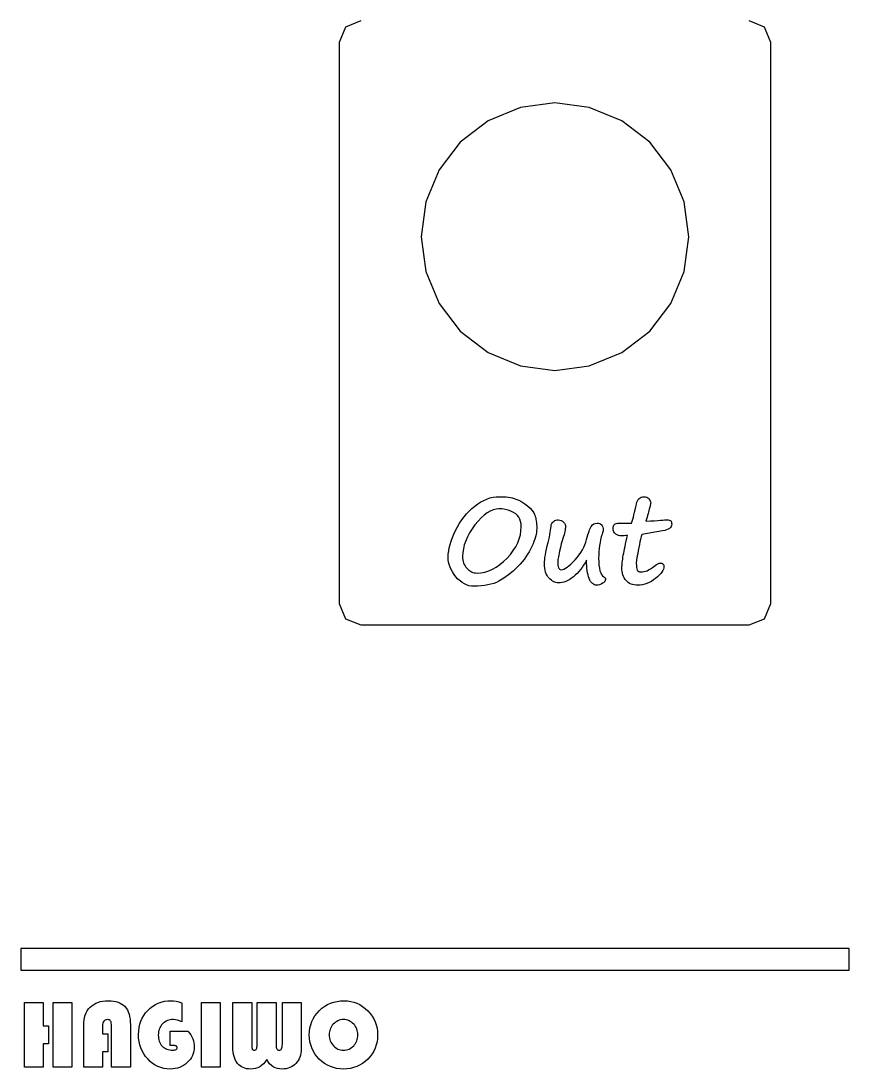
# Model space of a CAD drawing. Extents: x -1 to 128, y -71 to 138.
# Drawn here: x 107.26 to 127.73, y -71.32 to -45.41 of the extents above; entities that cross this region are included whole.
import ezdxf

# ---------------------------------------------------------------- set-up
doc = ezdxf.new("R2010")
doc.units = 0

msp = doc.modelspace()

# ---------------------------------------------------------------- linework, layer by layer
for p, q in [((115.279876, -45.569309), (115.123665, -45.946432)), ((115.657, -45.4131), (115.279876, -45.569309)), ((125.633789, -45.569277), (125.256665, -45.413068)), ((125.79, -45.9464), (125.633789, -45.569277)), ((115.124, -45.9464), (115.124, -59.8131)), ((125.79, -59.8131), (125.79, -45.9464)), ((119.608413, -47.550492), (118.804005, -47.882748)), ((120.457335, -47.43974), (119.608413, -47.550492)), ((121.306257, -47.550492), (120.457335, -47.43974)), ((122.110665, -47.882748), (121.306257, -47.550492)), ((118.804005, -47.882748), (118.114059, -48.413258)), ((122.800612, -48.413258), (122.110665, -47.882748)), ((118.114059, -48.413258), (117.593683, -49.09307)), ((123.320987, -49.09307), (122.800612, -48.413258)), ((117.593683, -49.09307), (117.265137, -49.883634)), ((123.649536, -49.883634), (123.320987, -49.09307)), ((117.265137, -49.883634), (117.150675, -50.7464)), ((123.764, -50.7464), (123.649536, -49.883634)), ((117.150675, -50.7464), (117.265138, -51.609166)), ((123.649536, -51.609166), (123.763998, -50.7464)), ((123.763998, -50.7464), (123.764, -50.7464)), ((117.265138, -51.609166), (117.593686, -52.39973)), ((123.320989, -52.39973), (123.649536, -51.609166)), ((117.593686, -52.39973), (118.114061, -53.079542)), ((122.800614, -53.079542), (123.320989, -52.39973)), ((118.114061, -53.079542), (118.804007, -53.610052)), ((122.110668, -53.610052), (122.800614, -53.079542)), ((118.804007, -53.610052), (119.608416, -53.942308)), ((121.306259, -53.942308), (122.110668, -53.610052)), ((119.608416, -53.942308), (120.457337, -54.05306)), ((120.457337, -54.05306), (121.306259, -53.942308)), ((118.697062, -57.264826), (118.772703, -57.231921)), ((118.772703, -57.231921), (118.848771, -57.206719)), ((118.848771, -57.206719), (118.926122, -57.188346)), ((118.926122, -57.188346), (119.0039, -57.17765)), ((119.0039, -57.17765), (119.082532, -57.173812)), ((119.082, -57.1738), (119.142257, -57.174647)), ((119.142257, -57.174647), (119.19952, -57.177187)), ((119.19952, -57.177187), (119.254223, -57.1819)), ((119.254223, -57.1819), (119.306358, -57.188306)), ((119.306358, -57.188306), (119.355504, -57.196434)), ((119.355504, -57.196434), (119.402085, -57.206256)), ((119.402085, -57.206256), (119.446103, -57.218222)), ((119.446103, -57.218222), (119.487127, -57.23191)), ((119.487127, -57.23191), (119.565333, -57.263962)), ((122.497501, -57.276386), (122.515873, -57.245189)), ((122.515873, -57.245189), (122.537238, -57.219535)), ((122.537238, -57.219535), (122.561593, -57.199441)), ((122.561593, -57.199441), (122.589364, -57.18533)), ((122.589364, -57.18533), (122.620135, -57.176779)), ((122.620135, -57.176779), (122.654323, -57.173787)), ((122.654, -57.1738), (122.691606, -57.176792)), ((122.691606, -57.176792), (122.724939, -57.18619)), ((122.724939, -57.18619), (122.753571, -57.201571)), ((122.753571, -57.201571), (122.777926, -57.222935)), ((122.777926, -57.222935), (122.797597, -57.248137)), ((122.797597, -57.248137), (122.811708, -57.274215)), ((118.337235, -57.531494), (118.404754, -57.466964)), ((118.404754, -57.466964), (118.475696, -57.406707)), ((118.475696, -57.406707), (118.548771, -57.352007)), ((118.548771, -57.352007), (118.622702, -57.304997)), ((118.622702, -57.304997), (118.697062, -57.264826)), ((118.927982, -57.499379), (118.854906, -57.530576)), ((119.000206, -57.481006), (118.927982, -57.499379)), ((119.072, -57.4746), (119.000206, -57.481006)), ((119.150357, -57.478478), (119.072154, -57.47464)), ((119.225572, -57.489598), (119.150357, -57.478478)), ((119.298648, -57.50797), (119.225572, -57.489598)), ((119.369161, -57.534048), (119.298648, -57.50797)), ((119.565333, -57.263962), (119.640545, -57.303278)), ((119.640545, -57.303278), (119.71234, -57.349003)), ((119.71234, -57.349003), (119.781146, -57.401567)), ((119.781146, -57.401567), (119.842684, -57.457978)), ((119.842684, -57.457978), (119.893538, -57.515243)), ((119.893538, -57.515243), (119.932425, -57.57379)), ((122.424096, -57.56054), (122.439477, -57.49601)), ((122.439477, -57.49601), (122.454858, -57.427636)), ((122.454858, -57.427636), (122.470662, -57.356268)), ((122.471, -57.3563), (122.482543, -57.313566)), ((122.482543, -57.313566), (122.497501, -57.276386)), ((122.777421, -57.518294), (122.7676, -57.554619)), ((122.785972, -57.48539), (122.777421, -57.518294)), ((122.793677, -57.455903), (122.785972, -57.48539)), ((122.800507, -57.429403), (122.793677, -57.455903)), ((122.80649, -57.405894), (122.800507, -57.429403)), ((122.811203, -57.385376), (122.80649, -57.405894)), ((122.815493, -57.368274), (122.811203, -57.385376)), ((122.811708, -57.274215), (122.819836, -57.302409)), ((122.818484, -57.354586), (122.815493, -57.368274)), ((122.821024, -57.343466), (122.818484, -57.354586)), ((122.819836, -57.302409), (122.822828, -57.331466)), ((122.822436, -57.33579), (122.821024, -57.343466)), ((122.823, -57.3315), (122.822436, -57.33579)), ((118.100482, -57.83192), (118.154756, -57.750295)), ((118.154756, -57.750295), (118.212021, -57.673373)), ((118.212021, -57.673373), (118.273131, -57.600297)), ((118.273131, -57.600297), (118.337235, -57.531494)), ((118.556189, -57.778866), (118.479692, -57.872028)), ((118.63183, -57.698097), (118.556189, -57.778866)), ((118.706616, -57.629721), (118.63183, -57.698097)), ((118.780973, -57.573739), (118.706616, -57.629721)), ((118.854906, -57.530576), (118.780973, -57.573739)), ((119.433265, -57.565244), (119.369161, -57.534048)), ((119.487536, -57.600288), (119.433265, -57.565244)), ((119.531555, -57.639175), (119.487536, -57.600288)), ((119.565314, -57.681912), (119.531555, -57.639175)), ((119.590516, -57.729774), (119.565314, -57.681912)), ((119.608466, -57.784903), (119.590516, -57.729774)), ((119.932425, -57.57379), (119.960619, -57.63319)), ((119.960619, -57.63319), (119.971315, -57.664387)), ((119.971315, -57.664387), (119.98029, -57.698149)), ((119.98029, -57.698149), (119.987995, -57.7349)), ((119.987995, -57.7349), (119.994401, -57.774645)), ((119.994401, -57.774645), (119.999114, -57.81695)), ((120.41228, -57.795549), (120.433221, -57.778446)), ((120.433221, -57.778446), (120.456307, -57.76521)), ((120.456307, -57.76521), (120.481509, -57.755812)), ((120.481509, -57.755812), (120.508433, -57.749829)), ((120.508433, -57.749829), (120.537493, -57.748135)), ((120.538, -57.7481), (120.576887, -57.751515)), ((120.576887, -57.751515), (120.611505, -57.76176)), ((120.611505, -57.76176), (120.641846, -57.779286)), ((120.641846, -57.779286), (120.668347, -57.803641)), ((122.365111, -57.78319), (122.379645, -57.732763)), ((122.379645, -57.732763), (122.39418, -57.678918)), ((122.39418, -57.678918), (122.409138, -57.621223)), ((122.409138, -57.621223), (122.424096, -57.56054)), ((122.72061, -57.730689), (122.706499, -57.782398)), ((122.707, -57.7823), (122.816401, -57.774172)), ((122.733846, -57.681972), (122.72061, -57.730689)), ((122.745812, -57.636243), (122.733846, -57.681972)), ((122.757355, -57.593935), (122.745812, -57.636243)), ((122.7676, -57.554619), (122.757355, -57.593935)), ((122.816401, -57.774172), (122.912554, -57.767342)), ((122.912554, -57.767342), (122.995889, -57.761359)), ((122.995889, -57.761359), (123.065973, -57.756646)), ((123.065973, -57.756646), (123.123238, -57.752808)), ((123.123238, -57.752808), (123.167257, -57.750268)), ((123.167257, -57.750268), (123.198024, -57.748574)), ((123.198024, -57.748574), (123.215974, -57.74801)), ((123.216, -57.7481), (123.25147, -57.749511)), ((123.25147, -57.749511), (123.280101, -57.753773)), ((123.280101, -57.753773), (123.302312, -57.761026)), ((123.302312, -57.761026), (123.318116, -57.770847)), ((123.318116, -57.770847), (123.328813, -57.784535)), ((117.958603, -58.097733), (118.001763, -58.007134)), ((118.001763, -58.007134), (118.049199, -57.91739)), ((118.049199, -57.91739), (118.100482, -57.83192)), ((118.407898, -57.971172), (118.345504, -58.069465)), ((118.479692, -57.872028), (118.407898, -57.971172)), ((119.600939, -58.119112), (119.617167, -58.018257)), ((119.619585, -57.846868), (119.608466, -57.784903)), ((119.617167, -58.018257), (119.622727, -57.916121)), ((119.623, -57.9161), (119.619585, -57.846868)), ((120.004307, -58.007507), (119.998324, -58.057079)), ((119.999114, -57.81695), (120.002529, -57.861823)), ((120.002529, -57.861823), (120.004787, -57.909685)), ((120.006, -57.9605), (120.004307, -58.007507)), ((120.004787, -57.909685), (120.005634, -57.960542)), ((120.342263, -58.054108), (120.350391, -58.001544)), ((120.350391, -58.001544), (120.356374, -57.953253)), ((120.356374, -57.953253), (120.359789, -57.909664)), ((120.359789, -57.909664), (120.3612, -57.869921)), ((120.361, -57.8699), (120.375958, -57.841269)), ((120.375958, -57.841269), (120.393061, -57.816489)), ((120.393061, -57.816489), (120.41228, -57.795549)), ((120.668347, -57.803641), (120.689711, -57.831412)), ((120.689711, -57.831412), (120.705092, -57.859183)), ((120.700772, -58.039135), (120.691374, -58.077167)), ((120.707602, -58.004092), (120.700772, -58.039135)), ((120.705092, -57.859183), (120.714067, -57.887377)), ((120.712738, -57.97204), (120.707602, -58.004092)), ((120.716153, -57.942124), (120.712738, -57.97204)), ((120.714067, -57.887377), (120.717059, -57.915147)), ((120.717, -57.9152), (120.716153, -57.942124)), ((121.285567, -58.07208), (121.300524, -58.028491)), ((121.300524, -58.028491), (121.314635, -57.99003)), ((121.314635, -57.99003), (121.328323, -57.957552)), ((121.328323, -57.957552), (121.341559, -57.930205)), ((121.341559, -57.930205), (121.354372, -57.907994)), ((121.354372, -57.907994), (121.382143, -57.873805)), ((121.382143, -57.873805), (121.415476, -57.84945)), ((121.415476, -57.84945), (121.453511, -57.834915)), ((121.453511, -57.834915), (121.4971, -57.83023)), ((121.497, -57.8302), (121.532044, -57.83274)), ((121.532044, -57.83274), (121.562811, -57.840868)), ((121.562811, -57.840868), (121.588465, -57.854556)), ((121.588465, -57.854556), (121.609406, -57.873352)), ((121.609406, -57.873352), (121.626086, -57.897284)), ((121.626086, -57.897284), (121.637628, -57.9272)), ((121.641045, -58.039992), (121.63334, -58.068623)), ((121.637628, -57.9272), (121.64491, -57.96224)), ((121.645307, -58.018204), (121.641045, -58.039992)), ((121.64491, -57.96224), (121.647168, -58.002412)), ((121.647, -58.0024), (121.645307, -58.018204)), ((121.896705, -58.000257), (121.892415, -57.954531)), ((121.893, -57.9545), (121.895258, -57.92544)), ((121.895258, -57.92544), (121.902088, -57.900237)), ((121.909095, -58.039147), (121.896705, -58.000257)), ((121.902088, -57.900237), (121.912784, -57.878873)), ((121.930036, -58.071196), (121.909095, -58.039147)), ((121.912784, -57.878873), (121.928588, -57.861347)), ((121.928588, -57.861347), (121.948231, -57.847659)), ((121.948231, -57.847659), (121.972587, -57.837838)), ((121.972587, -57.837838), (122.001221, -57.832278)), ((122.001221, -57.832278), (122.034125, -57.83002)), ((122.034, -57.8302), (122.351, -57.8302)), ((122.351, -57.8302), (122.365111, -57.78319)), ((123.118, -58.0196), (122.604356, -58.110475)), ((123.170797, -58.009145), (123.118233, -58.019389)), ((123.216522, -57.996332), (123.170797, -58.009145)), ((123.255412, -57.980104), (123.216522, -57.996332)), ((123.287035, -57.961308), (123.255412, -57.980104)), ((123.311391, -57.93952), (123.287035, -57.961308)), ((123.328917, -57.914741), (123.311391, -57.93952)), ((123.328813, -57.784535), (123.336941, -57.803331)), ((123.339585, -57.886971), (123.328917, -57.914741)), ((123.336941, -57.803331), (123.341202, -57.827263)), ((123.343, -57.8562), (123.339585, -57.886971)), ((123.341202, -57.827263), (123.342895, -57.856321)), ((117.864171, -58.35628), (117.889797, -58.27209)), ((117.889797, -58.27209), (117.921423, -58.186193)), ((117.921423, -58.186193), (117.958603, -58.097733)), ((118.249777, -58.265618), (118.216444, -58.363055)), ((118.29294, -58.167754), (118.249777, -58.265618)), ((118.345504, -58.069465), (118.29294, -58.167754)), ((119.535983, -58.316546), (119.574015, -58.218257)), ((119.574015, -58.218257), (119.600939, -58.119112)), ((119.938492, -58.280156), (119.914137, -58.342124)), ((119.95901, -58.220757), (119.938492, -58.280156)), ((119.976113, -58.163917), (119.95901, -58.220757)), ((119.988926, -58.109217), (119.976113, -58.163917)), ((119.998324, -58.057079), (119.988926, -58.109217)), ((120.285, -58.3071), (120.302949, -58.237442)), ((120.302949, -58.237442), (120.31833, -58.172057)), ((120.31833, -58.172057), (120.331143, -58.110947)), ((120.331143, -58.110947), (120.342263, -58.054108)), ((120.631781, -58.268165), (120.611686, -58.341669)), ((120.651, -58.2062), (120.631781, -58.268165)), ((120.667019, -58.160502), (120.651637, -58.206227)), ((120.680255, -58.117339), (120.667019, -58.160502)), ((120.691374, -58.077167), (120.680255, -58.117339)), ((121.196305, -58.362245), (121.220237, -58.29857)), ((121.220237, -58.29857), (121.239033, -58.234892)), ((121.239, -58.2349), (121.254804, -58.175072)), ((121.254804, -58.175072), (121.270609, -58.120801)), ((121.270609, -58.120801), (121.285567, -58.07208)), ((121.584803, -58.238769), (121.570269, -58.309711)), ((121.601906, -58.169966), (121.584803, -58.238769)), ((121.622, -58.1033), (121.601906, -58.169966)), ((121.63334, -58.068623), (121.622644, -58.103238)), ((121.959522, -58.09685), (121.930036, -58.071196)), ((121.993282, -58.116069), (121.959522, -58.09685)), ((122.026615, -58.13018), (121.993282, -58.116069)), ((122.059522, -58.138308), (122.026615, -58.13018)), ((122.092, -58.1413), (122.059522, -58.138308)), ((122.123, -58.1412), (122.093, -58.1412)), ((122.143307, -58.14037), (122.121943, -58.141216)), ((122.171078, -58.138676), (122.143307, -58.14037)), ((122.206118, -58.135262), (122.171078, -58.138676)), ((122.202226, -58.338695), (122.216761, -58.272457)), ((122.248, -58.131), (122.206118, -58.135262)), ((122.216761, -58.272457), (122.232142, -58.203226)), ((122.232142, -58.203226), (122.248821, -58.131005)), ((122.557857, -58.291695), (122.54462, -58.35708)), ((122.5694, -58.23614), (122.557857, -58.291695)), ((122.579644, -58.19084), (122.5694, -58.23614)), ((122.587772, -58.155797), (122.579644, -58.19084)), ((122.595025, -58.130594), (122.587772, -58.155797)), ((122.600162, -58.115636), (122.595025, -58.130594)), ((122.604, -58.1105), (122.600162, -58.115636)), ((117.820992, -58.594314), (117.829543, -58.516963)), ((117.829543, -58.516963), (117.843654, -58.437904)), ((117.843654, -58.437904), (117.864171, -58.35628)), ((118.177977, -58.556216), (118.173264, -58.652369)), ((118.192512, -58.459634), (118.177977, -58.556216)), ((118.216444, -58.363055), (118.192512, -58.459634)), ((119.356496, -58.602017), (119.427009, -58.508)), ((119.427009, -58.508), (119.486837, -58.413128)), ((119.486837, -58.413128), (119.535983, -58.316546)), ((119.819276, -58.53614), (119.780815, -58.599389)), ((119.85432, -58.47161), (119.819276, -58.53614)), ((119.885943, -58.406654), (119.85432, -58.47161)), ((119.914137, -58.342124), (119.885943, -58.406654)), ((120.219324, -58.611335), (120.23129, -58.543385)), ((120.23129, -58.543385), (120.246671, -58.470309)), ((120.246671, -58.470309), (120.26462, -58.391247)), ((120.26462, -58.391247), (120.285138, -58.307061)), ((120.568958, -58.524148), (120.558713, -58.573295)), ((120.590746, -58.42714), (120.568958, -58.524148)), ((120.611686, -58.341669), (120.590746, -58.42714)), ((121.054008, -58.612243), (121.096743, -58.550278)), ((121.096743, -58.550278), (121.134778, -58.487884)), ((121.134778, -58.487884), (121.168111, -58.425065)), ((121.168111, -58.425065), (121.196305, -58.362245)), ((121.542075, -58.534925), (121.538237, -58.61441)), ((121.548905, -58.457999), (121.542075, -58.534925)), ((121.558302, -58.382787), (121.548905, -58.457999)), ((121.570269, -58.309711), (121.558302, -58.382787)), ((122.155236, -58.572883), (122.165481, -58.519038)), ((122.165481, -58.519038), (122.176601, -58.462201)), ((122.176601, -58.462201), (122.18899, -58.401944)), ((122.18899, -58.401944), (122.202226, -58.338695)), ((122.515128, -58.508789), (122.502315, -58.577165)), ((122.529663, -58.432292), (122.515128, -58.508789)), ((122.54462, -58.35708), (122.529663, -58.432292)), ((117.820234, -58.731524), (117.817242, -58.669133)), ((117.818, -58.6691), (117.820992, -58.594314)), ((117.829209, -58.793065), (117.820234, -58.731524)), ((117.844166, -58.854601), (117.829209, -58.793065)), ((118.173, -58.6524), (118.174693, -58.695137)), ((118.174693, -58.695137), (118.17983, -58.736161)), ((118.17983, -58.736161), (118.188381, -58.775477)), ((118.188381, -58.775477), (118.199924, -58.813083)), ((118.199924, -58.813083), (118.215305, -58.848553)), ((119.097949, -58.85458), (119.187264, -58.780223)), ((119.187264, -58.780223), (119.274872, -58.694326)), ((119.274872, -58.694326), (119.356496, -58.602017)), ((119.645346, -58.783575), (119.593208, -58.843403)), ((119.693634, -58.723318), (119.645346, -58.783575)), ((119.738933, -58.661782), (119.693634, -58.723318)), ((119.780815, -58.599389), (119.738933, -58.661782)), ((120.197, -58.828), (120.198411, -58.782274)), ((120.198411, -58.782274), (120.202673, -58.730566)), ((120.202673, -58.730566), (120.209502, -58.673726)), ((120.209502, -58.673726), (120.219324, -58.611335)), ((120.525835, -58.770311), (120.524988, -58.78699)), ((120.525, -58.787), (120.526411, -58.831871)), ((120.527528, -58.748947), (120.525835, -58.770311)), ((120.530943, -58.723293), (120.527528, -58.748947)), ((120.536079, -58.692525), (120.530943, -58.723293)), ((120.542062, -58.657481), (120.536079, -58.692525)), ((120.549739, -58.617739), (120.542062, -58.657481)), ((120.558713, -58.573295), (120.549739, -58.617739)), ((120.850589, -58.841732), (120.901016, -58.792159)), ((120.901016, -58.792159), (120.954009, -58.734894)), ((120.954009, -58.734894), (121.006146, -58.673781)), ((121.006146, -58.673781), (121.054008, -58.612243)), ((121.20153, -58.80962), (121.16435, -58.869022)), ((121.237, -58.7468), (121.20153, -58.80962)), ((121.237897, -58.815263), (121.23705, -58.746889)), ((121.241312, -58.880222), (121.237897, -58.815263)), ((121.538237, -58.61441), (121.536825, -58.695608)), ((121.537, -58.6956), (121.539258, -58.787054)), ((121.539258, -58.787054), (121.545241, -58.869104)), ((122.116798, -58.831858), (122.120636, -58.796388)), ((122.120636, -58.796388), (122.125321, -58.757927)), ((122.125321, -58.757927), (122.131304, -58.716045)), ((122.131304, -58.716045), (122.138134, -58.671601)), ((122.138134, -58.671601), (122.146262, -58.623739)), ((122.146262, -58.623739), (122.155236, -58.572883)), ((122.468138, -58.800668), (122.467292, -58.821609)), ((122.47113, -58.771608), (122.468138, -58.800668)), ((122.476266, -58.734857), (122.47113, -58.771608)), ((122.483096, -58.690413), (122.476266, -58.734857)), ((122.491647, -58.637849), (122.483096, -58.690413)), ((122.502315, -58.577165), (122.491647, -58.637849)), ((123.030429, -58.818616), (123.057776, -58.814777)), ((123.058, -58.8148), (123.078094, -58.816493)), ((123.078094, -58.816493), (123.096044, -58.820755)), ((117.865531, -58.915284), (117.844166, -58.854601)), ((117.892454, -58.975971), (117.865531, -58.915284)), ((117.925788, -59.035799), (117.892454, -58.975971)), ((117.964675, -59.095201), (117.925788, -59.035799)), ((118.215305, -58.848553), (118.233678, -58.882315)), ((118.233678, -58.882315), (118.255889, -58.914367)), ((118.255889, -58.914367), (118.281091, -58.94428)), ((118.281091, -58.94428), (118.308438, -58.971627)), ((118.308438, -58.971627), (118.33707, -58.995136)), ((118.33707, -58.995136), (118.366556, -59.01523)), ((118.366556, -59.01523), (118.397327, -59.03191)), ((118.397327, -59.03191), (118.42895, -59.044722)), ((118.42895, -59.044722), (118.461428, -59.053697)), ((118.461428, -59.053697), (118.49519, -59.059257)), ((118.49519, -59.059257), (118.529805, -59.06095)), ((118.53, -59.061), (118.62829, -59.05544)), ((118.62829, -59.05544), (118.725298, -59.037914)), ((118.725298, -59.037914), (118.821025, -59.009283)), ((118.821025, -59.009283), (118.914615, -58.969111)), ((118.914615, -58.969111), (119.006921, -58.917829)), ((119.006921, -58.917829), (119.097949, -58.85458)), ((119.422695, -59.01178), (119.306882, -59.107936)), ((119.537652, -58.90195), (119.422695, -59.01178)), ((119.593208, -58.843403), (119.537652, -58.90195)), ((120.198724, -58.887049), (120.197031, -58.828073)), ((120.204284, -58.942176), (120.198724, -58.887049)), ((120.213258, -58.993458), (120.204284, -58.942176)), ((120.225648, -59.040468), (120.213258, -58.993458)), ((120.241876, -59.083628), (120.225648, -59.040468)), ((120.526411, -58.831871), (120.530249, -58.870758)), ((120.530249, -58.870758), (120.536656, -58.904091)), ((120.536656, -58.904091), (120.54563, -58.931015)), ((120.54563, -58.931015), (120.55675, -58.951956)), ((120.55675, -58.951956), (120.570861, -58.966914)), ((120.570861, -58.966914), (120.587089, -58.975888)), ((120.587089, -58.975888), (120.606308, -58.97888)), ((120.607, -58.9789), (120.640762, -58.975062)), ((120.640762, -58.975062), (120.677087, -58.963519)), ((120.677087, -58.963519), (120.715974, -58.944723)), ((120.715974, -58.944723), (120.758282, -58.917799)), ((120.758282, -58.917799), (120.802727, -58.88361)), ((120.802727, -58.88361), (120.850589, -58.841732)), ((121.001957, -59.073294), (120.957942, -59.116028)), ((121.044694, -59.027142), (121.001957, -59.073294)), ((121.086147, -58.977567), (121.044694, -59.027142)), ((121.125889, -58.925004), (121.086147, -58.977567)), ((121.16435, -58.869022), (121.125889, -58.925004)), ((121.246448, -58.94176), (121.241312, -58.880222)), ((121.253278, -58.999452), (121.246448, -58.94176)), ((121.262676, -59.053726), (121.253278, -58.999452)), ((121.273795, -59.10458), (121.262676, -59.053726)), ((121.545241, -58.869104), (121.555062, -58.941325)), ((121.555062, -58.941325), (121.56875, -59.003719)), ((121.56875, -59.003719), (121.586699, -59.056711)), ((121.586699, -59.056711), (121.608487, -59.099872)), ((122.112, -58.9199), (122.112564, -58.893823)), ((122.113814, -58.971628), (122.112121, -58.919919)), ((122.112564, -58.893823), (122.114258, -58.864336)), ((122.118527, -59.020348), (122.113814, -58.971628)), ((122.114258, -58.864336), (122.116798, -58.831858)), ((122.126204, -59.066074), (122.118527, -59.020348)), ((122.137323, -59.108808), (122.126204, -59.066074)), ((122.467, -58.8216), (122.468693, -58.8763)), ((122.468693, -58.8763), (122.473406, -58.922026)), ((122.473406, -58.922026), (122.481083, -58.959206)), ((122.481083, -58.959206), (122.492202, -58.986976)), ((122.492202, -58.986976), (122.50716, -59.007494)), ((122.50716, -59.007494), (122.525956, -59.022028)), ((122.525956, -59.022028), (122.549042, -59.03058)), ((122.549042, -59.03058), (122.575966, -59.033571)), ((122.576, -59.0336), (122.6166, -59.031907)), ((122.6166, -59.031907), (122.655917, -59.026347)), ((122.655917, -59.026347), (122.694804, -59.017796)), ((122.694804, -59.017796), (122.73241, -59.005406)), ((122.73241, -59.005406), (122.773011, -58.98661)), ((122.773011, -58.98661), (122.819591, -58.959263)), ((122.819591, -58.959263), (122.871726, -58.922938)), ((122.871726, -58.922938), (122.929847, -58.877638)), ((122.93, -58.8776), (122.966325, -58.850253)), ((122.966325, -58.850253), (122.999658, -58.830582)), ((122.999658, -58.830582), (123.030429, -58.818616)), ((123.070265, -59.075006), (123.034366, -59.113894)), ((123.099325, -59.036971), (123.070265, -59.075006)), ((123.096044, -58.820755), (123.111848, -58.828883)), ((123.121959, -59.000646), (123.099325, -59.036971)), ((123.111848, -58.828883), (123.125536, -58.839579)), ((123.138187, -58.964751), (123.121959, -59.000646)), ((123.125536, -58.839579), (123.136655, -58.852392)), ((123.136655, -58.852392), (123.144783, -58.86608)), ((123.147585, -58.930133), (123.138187, -58.964751)), ((123.144783, -58.86608), (123.149496, -58.881038)), ((123.151, -58.8968), (123.147585, -58.930133)), ((123.149496, -58.881038), (123.15119, -58.896842)), ((118.009975, -59.154174), (117.964675, -59.095201)), ((118.059121, -59.209303), (118.009975, -59.154174)), ((118.109974, -59.257165), (118.059121, -59.209303)), ((118.162538, -59.297337), (118.109974, -59.257165)), ((118.216812, -59.330244), (118.162538, -59.297337)), ((118.272794, -59.356321), (118.216812, -59.330244)), ((118.944919, -59.317323), (118.873977, -59.339533)), ((119.01073, -59.291697), (118.944919, -59.317323)), ((119.072268, -59.261781), (119.01073, -59.291697)), ((119.190217, -59.191697), (119.072268, -59.261781)), ((119.306882, -59.107936), (119.190217, -59.191697)), ((120.261547, -59.122945), (120.241876, -59.083628)), ((120.284632, -59.158414), (120.261547, -59.122945)), ((120.311556, -59.189611), (120.284632, -59.158414)), ((120.340188, -59.216958), (120.311556, -59.189611)), ((120.368822, -59.240891), (120.340188, -59.216958)), ((120.397016, -59.261408), (120.368822, -59.240891)), ((120.425647, -59.277636), (120.397016, -59.261408)), ((120.453841, -59.290449), (120.425647, -59.277636)), ((120.482035, -59.299847), (120.453841, -59.290449)), ((120.509806, -59.305407), (120.482035, -59.299847)), ((120.538, -59.3071), (120.509806, -59.305407)), ((120.586145, -59.304505), (120.538709, -59.307045)), ((120.633155, -59.297675), (120.586145, -59.304505)), ((120.680165, -59.285709), (120.633155, -59.297675)), ((120.727172, -59.269029), (120.680165, -59.285709)), ((120.773752, -59.248088), (120.727172, -59.269029)), ((120.820333, -59.222011), (120.773752, -59.248088)), ((120.866488, -59.191243), (120.820333, -59.222011)), ((120.912642, -59.155774), (120.866488, -59.191243)), ((120.957942, -59.116028), (120.912642, -59.155774)), ((121.287032, -59.15159), (121.273795, -59.10458)), ((121.302413, -59.195179), (121.287032, -59.15159)), ((121.319939, -59.234066), (121.302413, -59.195179)), ((121.338735, -59.268255), (121.319939, -59.234066)), ((121.359676, -59.296889), (121.338735, -59.268255)), ((121.38231, -59.319975), (121.359676, -59.296889)), ((121.406666, -59.338347), (121.38231, -59.319975)), ((121.596136, -59.335769), (121.560241, -59.350303)), ((121.632461, -59.315675), (121.596136, -59.335769)), ((121.608487, -59.099872), (121.634113, -59.133208)), ((121.664513, -59.292166), (121.632461, -59.315675)), ((121.634113, -59.133208), (121.664028, -59.15714)), ((121.664, -59.1571), (121.681949, -59.169913)), ((121.687599, -59.268233), (121.664513, -59.292166)), ((121.681949, -59.169913), (121.695185, -59.184447)), ((121.701287, -59.243454), (121.687599, -59.268233)), ((121.695185, -59.184447), (121.70289, -59.200252)), ((121.706, -59.2178), (121.701287, -59.243454)), ((121.70289, -59.200252), (121.70543, -59.217778)), ((122.151858, -59.148124), (122.137323, -59.108808)), ((122.16896, -59.184449), (122.151858, -59.148124)), ((122.189478, -59.217782), (122.16896, -59.184449)), ((122.21341, -59.247698), (122.189478, -59.217782)), ((122.240334, -59.274622), (122.21341, -59.247698)), ((122.269821, -59.297707), (122.240334, -59.274622)), ((122.302302, -59.317378), (122.269821, -59.297707)), ((122.337342, -59.333183), (122.302302, -59.317378)), ((122.375377, -59.345572), (122.337342, -59.333183)), ((122.730949, -59.319888), (122.676249, -59.33826)), ((122.785221, -59.296802), (122.730949, -59.319888)), ((122.839069, -59.268168), (122.785221, -59.296802)), ((122.891632, -59.233979), (122.839069, -59.268168)), ((122.94377, -59.195092), (122.891632, -59.233979)), ((122.992487, -59.154065), (122.94377, -59.195092)), ((123.034366, -59.113894), (122.992487, -59.154065)), ((118.330488, -59.374694), (118.272794, -59.356321)), ((118.38989, -59.385362), (118.330488, -59.374694)), ((118.451, -59.3892), (118.38989, -59.385362)), ((118.545346, -59.386975), (118.451755, -59.389233)), ((118.634661, -59.380992), (118.545346, -59.386975)), ((118.71885, -59.37117), (118.634661, -59.380992)), ((118.798764, -59.357059), (118.71885, -59.37117)), ((118.873977, -59.339533), (118.798764, -59.357059)), ((121.432743, -59.351584), (121.406666, -59.338347)), ((121.460513, -59.35926), (121.432743, -59.351584)), ((121.49, -59.3618), (121.460513, -59.35926)), ((121.524771, -59.358855), (121.489727, -59.361846)), ((121.560241, -59.350303), (121.524771, -59.358855)), ((122.416404, -59.354547), (122.375377, -59.345572)), ((122.460419, -59.360107), (122.416404, -59.354547)), ((122.507, -59.3618), (122.460419, -59.360107)), ((122.563854, -59.359173), (122.506588, -59.361713)), ((122.620265, -59.351497), (122.563854, -59.359173)), ((122.676249, -59.33826), (122.620265, -59.351497)), ((115.124, -59.8131), (115.280211, -60.190223)), ((125.634124, -60.190191), (125.790335, -59.813068)), ((115.280211, -60.190223), (115.657335, -60.346432)), ((115.657, -60.3465), (125.257, -60.3465)), ((125.257, -60.3464), (125.634124, -60.190191)), ((107.257, -68.3463), (107.257, -68.8797)), ((127.726, -68.3463), (107.257, -68.3463)), ((127.726, -68.8797), (127.726, -68.3463)), ((107.257, -68.8797), (127.726, -68.8797)), ((107.341, -69.6798), (107.807, -69.6798)), ((107.341, -71.2798), (107.341, -69.6798)), ((107.807, -69.6798), (107.807, -70.2576)), ((108.052, -71.2798), (108.052, -69.6798)), ((108.052, -69.6798), (108.518, -69.6798)), ((108.518, -69.6798), (108.518, -71.2798)), ((109.055042, -69.725882), (109.105043, -69.698112)), ((109.105043, -69.698112), (109.15921, -69.675534)), ((109.15921, -69.675534), (109.217543, -69.65781)), ((109.217543, -69.65781), (109.279697, -69.645308)), ((109.279697, -69.645308), (109.346016, -69.63766)), ((109.346016, -69.63766), (109.416154, -69.63512)), ((109.416, -69.6353), (109.483361, -69.63784)), ((109.483361, -69.63784), (109.546556, -69.644444)), ((109.546556, -69.644444), (109.604888, -69.655902)), ((109.604888, -69.655902), (109.658708, -69.671876)), ((109.658708, -69.671876), (109.708015, -69.692365)), ((109.708015, -69.692365), (109.752807, -69.717709)), ((110.582088, -69.728382), (110.652226, -69.694699)), ((110.652226, -69.694699), (110.725838, -69.66865)), ((110.725838, -69.66865), (110.803269, -69.650249)), ((110.803269, -69.650249), (110.88417, -69.639129)), ((110.88417, -69.639129), (110.968546, -69.635319)), ((110.968, -69.6353), (111.028415, -69.638433)), ((111.028415, -69.638433), (111.092305, -69.648508)), ((111.092305, -69.648508), (111.158971, -69.66482)), ((111.158971, -69.66482), (111.229112, -69.687737)), ((111.23, -69.6877), (111.23, -70.1582)), ((111.718, -71.2798), (111.718, -69.6798)), ((111.718, -69.6798), (112.185, -69.6798)), ((112.185, -69.6798), (112.185, -71.2798)), ((112.496, -70.7884), (112.496, -69.6798)), ((112.496, -69.6798), (112.963, -69.6798)), ((112.963, -69.6798), (112.963, -70.7162)), ((113.096, -70.7246), (113.096, -69.6798)), ((113.096, -69.6798), (113.563, -69.6798)), ((113.563, -69.6798), (113.563, -70.7162)), ((113.718, -70.7162), (113.718, -69.6798)), ((113.718, -69.6798), (114.185, -69.6798)), ((114.185, -69.6798), (114.185, -70.8288)), ((114.836727, -69.731183), (114.911034, -69.696462)), ((114.911034, -69.696462), (114.989158, -69.669735)), ((114.989158, -69.669735), (115.070407, -69.650629)), ((115.070407, -69.650629), (115.155477, -69.639171)), ((115.155477, -69.639171), (115.243672, -69.635361)), ((115.244, -69.6353), (115.327679, -69.63911)), ((115.327679, -69.63911), (115.408583, -69.650907)), ((115.408583, -69.650907), (115.486361, -69.670352)), ((115.486361, -69.670352), (115.561014, -69.697445)), ((115.561014, -69.697445), (115.632888, -69.732514)), ((108.847047, -69.990118), (108.869625, -69.935604)), ((108.869625, -69.935604), (108.897057, -69.884911)), ((108.897057, -69.884911), (108.929349, -69.838729)), ((108.929349, -69.838729), (108.966848, -69.79637)), ((108.966848, -69.79637), (109.008862, -69.758521)), ((109.008862, -69.758521), (109.055042, -69.725882)), ((109.752807, -69.717709), (109.793082, -69.747221)), ((109.793082, -69.747221), (109.828848, -69.781595)), ((109.828848, -69.781595), (109.860096, -69.820486)), ((109.860096, -69.820486), (109.887189, -69.864583)), ((109.887189, -69.864583), (109.910444, -69.91354)), ((109.910444, -69.91354), (109.929184, -69.96736)), ((110.292506, -69.999908), (110.33938, -69.934977)), ((110.33938, -69.934977), (110.3932, -69.87352)), ((110.3932, -69.87352), (110.452574, -69.817618)), ((110.452574, -69.817618), (110.515422, -69.769352)), ((110.515422, -69.769352), (110.582088, -69.728382)), ((114.524923, -70.009655), (114.575616, -69.943335)), ((114.575616, -69.943335), (114.633948, -69.880487)), ((114.633948, -69.880487), (114.698185, -69.823196)), ((114.698185, -69.823196), (114.765545, -69.773195)), ((114.765545, -69.773195), (114.836727, -69.731183)), ((115.632888, -69.732514), (115.701637, -69.775223)), ((115.701637, -69.775223), (115.767262, -69.825569)), ((115.767262, -69.825569), (115.829763, -69.883904)), ((115.829763, -69.883904), (115.887054, -69.947443)), ((115.887054, -69.947443), (115.936708, -70.014457)), ((108.807, -70.2488), (108.80954, -70.177965)), ((108.80954, -70.177965), (108.817188, -70.111299)), ((108.817188, -70.111299), (108.829691, -70.048451)), ((108.829691, -70.048451), (108.847047, -69.990118)), ((109.281288, -70.193073), (109.275728, -70.226059)), ((109.290319, -70.165302), (109.281288, -70.193073)), ((109.30316, -70.142386), (109.290319, -70.165302)), ((109.319134, -70.125029), (109.30316, -70.142386)), ((109.339285, -70.112188), (109.319134, -70.125029)), ((109.362907, -70.10454), (109.339285, -70.112188)), ((109.39, -70.102), (109.362907, -70.10454)), ((109.417175, -70.104046), (109.389743, -70.10207)), ((109.440431, -70.11065), (109.417175, -70.104046)), ((109.458831, -70.121769), (109.440431, -70.11065)), ((109.472717, -70.137404), (109.458831, -70.121769)), ((109.482792, -70.158599), (109.472717, -70.137404)), ((109.490073, -70.18637), (109.482792, -70.158599)), ((109.494589, -70.221786), (109.490073, -70.18637)), ((109.929184, -69.96736), (109.943775, -70.026389)), ((109.943775, -70.026389), (109.954189, -70.090276)), ((109.954189, -70.090276), (109.960454, -70.159025)), ((109.960454, -70.159025), (109.96243, -70.232984)), ((110.177224, -70.298171), (110.195286, -70.217964)), ((110.195286, -70.217964), (110.22063, -70.141575)), ((110.22063, -70.141575), (110.252922, -70.069004)), ((110.252922, -70.069004), (110.292506, -69.999908)), ((110.756851, -70.207861), (110.732185, -70.235293)), ((110.783945, -70.183195), (110.756851, -70.207861)), ((110.813112, -70.161662), (110.783945, -70.183195)), ((110.844016, -70.143261), (110.813112, -70.161662)), ((110.877002, -70.128331), (110.844016, -70.143261)), ((110.911376, -70.116873), (110.877002, -70.128331)), ((110.948181, -70.108548), (110.911376, -70.116873)), ((110.986724, -70.103693), (110.948181, -70.108548)), ((111.027, -70.102), (110.986724, -70.103693)), ((111.073445, -70.105424), (111.026221, -70.101953)), ((111.122749, -70.115838), (111.073445, -70.105424)), ((111.174833, -70.133534), (111.122749, -70.115838)), ((111.229, -70.1582), (111.174833, -70.133534)), ((114.420052, -70.229099), (114.447145, -70.15271)), ((114.447145, -70.15271), (114.482214, -70.079445)), ((114.482214, -70.079445), (114.524923, -70.009655)), ((114.977264, -70.212772), (114.952964, -70.241246)), ((115.00399, -70.186723), (114.977264, -70.212772)), ((115.032128, -70.164145), (115.00399, -70.186723)), ((115.06164, -70.145406), (115.032128, -70.164145)), ((115.092196, -70.129771), (115.06164, -70.145406)), ((115.124488, -70.117607), (115.092196, -70.129771)), ((115.157821, -70.108914), (115.124488, -70.117607)), ((115.19289, -70.103693), (115.157821, -70.108914)), ((115.229, -70.102), (115.19289, -70.103693)), ((115.265931, -70.103633), (115.229471, -70.10194)), ((115.301, -70.108855), (115.265931, -70.103633)), ((115.33468, -70.117547), (115.301, -70.108855)), ((115.366972, -70.129344), (115.33468, -70.117547)), ((115.397876, -70.144979), (115.366972, -70.129344)), ((115.42704, -70.163718), (115.397876, -70.144979)), ((115.455178, -70.186296), (115.42704, -70.163718)), ((115.481566, -70.211978), (115.455178, -70.186296)), ((115.505865, -70.240116), (115.481566, -70.211978)), ((115.936708, -70.014457), (115.97872, -70.08425)), ((115.97872, -70.08425), (116.013098, -70.156818)), ((116.013098, -70.156818), (116.039824, -70.23286)), ((107.807, -70.2576), (107.941, -70.2576)), ((107.941, -70.2576), (107.941, -70.7021)), ((108.807, -71.2798), (108.807, -70.2488)), ((109.274, -70.2638), (109.274, -70.4576)), ((109.274, -70.4576), (109.407, -70.4576)), ((109.275728, -70.226059), (109.274035, -70.263905)), ((109.407, -70.4576), (109.407, -70.9019)), ((109.496, -70.2638), (109.494589, -70.221786)), ((109.496, -71.2798), (109.496, -70.2638)), ((109.963, -70.233), (109.963, -71.2798)), ((110.1662, -70.557194), (110.162728, -70.469694)), ((110.163, -70.4697), (110.166471, -70.381853)), ((110.166471, -70.381853), (110.177224, -70.298171)), ((110.653728, -70.441544), (110.652034, -70.482864)), ((110.658582, -70.40231), (110.653728, -70.441544)), ((110.666569, -70.364808), (110.658582, -70.40231)), ((110.678366, -70.329392), (110.666569, -70.364808)), ((110.692956, -70.296059), (110.678366, -70.329392)), ((110.711019, -70.264808), (110.692956, -70.296059)), ((110.732185, -70.235293), (110.711019, -70.264808)), ((110.941, -70.3908), (111.385, -70.3908)), ((110.941, -70.7464), (110.941, -70.3908)), ((111.385, -70.3909), (111.421457, -70.436386)), ((111.421457, -70.436386), (111.453055, -70.482566)), ((114.385, -70.4791), (114.38881, -70.392294)), ((114.38881, -70.392294), (114.400607, -70.30896)), ((114.400607, -70.30896), (114.420052, -70.229099)), ((114.875212, -70.441592), (114.873519, -70.479788)), ((114.880067, -70.40444), (114.875212, -70.441592)), ((114.888053, -70.369024), (114.880067, -70.40444)), ((114.899512, -70.334997), (114.888053, -70.369024)), ((114.914102, -70.302355), (114.899512, -70.334997)), ((114.931798, -70.271107), (114.914102, -70.302355)), ((114.952964, -70.241246), (114.931798, -70.271107)), ((115.526693, -70.269978), (115.505865, -70.240116)), ((115.544755, -70.301225), (115.526693, -70.269978)), ((115.559346, -70.333864), (115.544755, -70.301225)), ((115.570466, -70.368242), (115.559346, -70.333864)), ((115.578452, -70.404005), (115.570466, -70.368242)), ((115.583307, -70.441157), (115.578452, -70.404005)), ((115.585, -70.4797), (115.583307, -70.441157)), ((116.039824, -70.23286), (116.05893, -70.312026)), ((116.05893, -70.312026), (116.070389, -70.393972)), ((116.070389, -70.393972), (116.074199, -70.479042)), ((107.807, -70.7021), (107.807, -71.2798)), ((107.941, -70.7021), (107.807, -70.7021)), ((110.176952, -70.641567), (110.1662, -70.557194)), ((110.194648, -70.722472), (110.176952, -70.641567)), ((110.219653, -70.799902), (110.194648, -70.722472)), ((110.652, -70.4829), (110.653411, -70.524914)), ((110.653411, -70.524914), (110.658265, -70.564496)), ((110.658265, -70.564496), (110.665914, -70.601998)), ((110.665914, -70.601998), (110.676328, -70.637414)), ((110.676328, -70.637414), (110.690213, -70.6704)), ((110.690213, -70.6704), (110.706892, -70.701303)), ((110.706892, -70.701303), (110.726676, -70.730121)), ((110.726676, -70.730121), (110.749592, -70.756509)), ((111.453055, -70.482566), (111.479443, -70.52944)), ((111.479443, -70.52944), (111.501315, -70.576661)), ((111.501315, -70.576661), (111.518333, -70.624927)), ((111.518333, -70.624927), (111.530497, -70.673537)), ((111.530497, -70.673537), (111.537778, -70.722844)), ((111.537778, -70.722844), (111.540318, -70.772842)), ((112.963, -70.7162), (112.963564, -70.755785)), ((113.094822, -70.755844), (113.095951, -70.724593)), ((113.563, -70.7162), (113.564129, -70.754743)), ((113.716546, -70.749262), (113.717957, -70.716276)), ((114.388365, -70.564823), (114.384555, -70.479061)), ((114.400162, -70.64781), (114.388365, -70.564823)), ((114.419269, -70.727323), (114.400162, -70.64781)), ((114.446362, -70.803365), (114.419269, -70.727323)), ((114.874, -70.4797), (114.875693, -70.517893)), ((114.875693, -70.517893), (114.880548, -70.555045)), ((114.880548, -70.555045), (114.888534, -70.590464)), ((114.888534, -70.590464), (114.899993, -70.624491)), ((114.899993, -70.624491), (114.914922, -70.65713)), ((114.914922, -70.65713), (114.932646, -70.688381)), ((114.932646, -70.688381), (114.953812, -70.71824)), ((114.953812, -70.71824), (114.978478, -70.746713)), ((115.481095, -70.747462), (115.505394, -70.719324)), ((115.505394, -70.719324), (115.526222, -70.689465)), ((115.526222, -70.689465), (115.544284, -70.658215)), ((115.544284, -70.658215), (115.558875, -70.625576)), ((115.558875, -70.625576), (115.569995, -70.591201)), ((115.569995, -70.591201), (115.577982, -70.555438)), ((115.577982, -70.555438), (115.582836, -70.518283)), ((115.582836, -70.518283), (115.584529, -70.479743)), ((116.039287, -70.728404), (116.01256, -70.80514)), ((116.058732, -70.648543), (116.039287, -70.728404)), ((116.07019, -70.565556), (116.058732, -70.648543)), ((116.074, -70.4791), (116.07019, -70.565556)), ((109.407, -70.9019), (109.274, -70.9019)), ((109.274, -70.9019), (109.274, -71.2798)), ((110.251597, -70.873858), (110.219653, -70.799902)), ((110.290832, -70.944346), (110.251597, -70.873858)), ((110.337015, -71.011707), (110.290832, -70.944346)), ((110.749592, -70.756509), (110.774936, -70.780131)), ((110.774936, -70.780131), (110.802706, -70.80062)), ((110.802706, -70.80062), (110.832221, -70.817977)), ((110.832221, -70.817977), (110.864163, -70.832201)), ((110.864163, -70.832201), (110.898193, -70.84332)), ((110.898193, -70.84332), (110.934304, -70.851307)), ((110.934304, -70.851307), (110.972844, -70.855823)), ((111.051, -70.7464), (110.941, -70.7464)), ((110.972844, -70.855823), (111.013123, -70.857516)), ((111.013, -70.8575), (111.037666, -70.856371)), ((111.037666, -70.856371), (111.0592, -70.853549)), ((111.066184, -70.746971), (111.050549, -70.746407)), ((111.0592, -70.853549), (111.077262, -70.848328)), ((111.080069, -70.749511), (111.066184, -70.746971)), ((111.077262, -70.848328), (111.092191, -70.841385)), ((111.091528, -70.752983), (111.080069, -70.749511)), ((111.101236, -70.758204), (111.091528, -70.752983)), ((111.092191, -70.841385), (111.10365, -70.832693)), ((111.108517, -70.765147), (111.101236, -70.758204)), ((111.10365, -70.832693), (111.111975, -70.82194)), ((111.113738, -70.773472), (111.108517, -70.765147)), ((111.111975, -70.82194), (111.116829, -70.809099)), ((111.116871, -70.783181), (111.113738, -70.773472)), ((111.116829, -70.809099), (111.118523, -70.794169)), ((111.118, -70.7943), (111.116871, -70.783181)), ((111.497905, -70.987732), (111.473605, -71.035648)), ((111.516644, -70.937731), (111.497905, -70.987732)), ((111.530191, -70.884952), (111.516644, -70.937731)), ((111.538178, -70.830091), (111.530191, -70.884952)), ((111.541, -70.7728), (111.538178, -70.830091)), ((112.498168, -70.851408), (112.496475, -70.788562)), ((112.503389, -70.910784), (112.498168, -70.851408)), ((112.512421, -70.965993), (112.503389, -70.910784)), ((112.524584, -71.017727), (112.512421, -70.965993)), ((112.963564, -70.755785), (112.966104, -70.787729)), ((112.966104, -70.787729), (112.969914, -70.812734)), ((112.969914, -70.812734), (112.975136, -70.830091)), ((112.975136, -70.830091), (112.983122, -70.842255)), ((112.983122, -70.842255), (112.993875, -70.85058)), ((112.993875, -70.85058), (113.008099, -70.855801)), ((113.008099, -70.855801), (113.025456, -70.857495)), ((113.025, -70.8575), (113.041679, -70.855524)), ((113.041679, -70.855524), (113.055903, -70.849259)), ((113.055903, -70.849259), (113.068067, -70.838845)), ((113.068067, -70.838845), (113.078142, -70.824254)), ((113.078142, -70.824254), (113.085791, -70.805515)), ((113.085791, -70.805515), (113.09135, -70.782937)), ((113.09135, -70.782937), (113.094822, -70.755844)), ((113.564129, -70.754743), (113.566951, -70.785991)), ((113.566951, -70.785991), (113.571467, -70.810996)), ((113.571467, -70.810996), (113.578071, -70.828691)), ((113.578071, -70.828691), (113.58744, -70.841193)), ((113.58744, -70.841193), (113.600282, -70.850224)), ((113.600282, -70.850224), (113.616594, -70.855784)), ((113.616594, -70.855784), (113.636745, -70.857478)), ((113.636, -70.8575), (113.655106, -70.855524)), ((113.655106, -70.855524), (113.671757, -70.84892)), ((113.671757, -70.84892), (113.685981, -70.837801)), ((113.685981, -70.837801), (113.69744, -70.822166)), ((113.69744, -70.822166), (113.706471, -70.802382)), ((113.706471, -70.802382), (113.712736, -70.778083)), ((113.712736, -70.778083), (113.716546, -70.749262)), ((114.166684, -70.981478), (114.152093, -71.027658)), ((114.176759, -70.933215), (114.166684, -70.981478)), ((114.183024, -70.882173), (114.176759, -70.933215)), ((114.185, -70.8287), (114.183024, -70.882173)), ((114.481086, -70.87663), (114.446362, -70.803365)), ((114.523792, -70.946421), (114.481086, -70.87663)), ((114.573794, -71.013087), (114.523792, -70.946421)), ((114.978478, -70.746713), (115.005205, -70.772762)), ((115.005205, -70.772762), (115.033342, -70.79534)), ((115.033342, -70.79534), (115.062854, -70.814079)), ((115.062854, -70.814079), (115.093411, -70.829715)), ((115.093411, -70.829715), (115.125702, -70.841878)), ((115.125702, -70.841878), (115.159036, -70.850571)), ((115.159036, -70.850571), (115.19341, -70.855792)), ((115.19341, -70.855792), (115.22952, -70.857485)), ((115.229, -70.8575), (115.26546, -70.855807)), ((115.26546, -70.855807), (115.300529, -70.850586)), ((115.300529, -70.850586), (115.33421, -70.841893)), ((115.33421, -70.841893), (115.366501, -70.830096)), ((115.366501, -70.830096), (115.397405, -70.814461)), ((115.397405, -70.814461), (115.426569, -70.795722)), ((115.426569, -70.795722), (115.454707, -70.773144)), ((115.454707, -70.773144), (115.481095, -70.747462)), ((115.935477, -70.948195), (115.885479, -71.014862)), ((115.977838, -70.878405), (115.935477, -70.948195)), ((116.01256, -70.80514), (115.977838, -70.878405)), ((110.390487, -71.075596), (110.337015, -71.011707)), ((110.449167, -71.133929), (110.390487, -71.075596)), ((110.510624, -71.184274), (110.449167, -71.133929)), ((110.575554, -71.226983), (110.510624, -71.184274)), ((110.643262, -71.262055), (110.575554, -71.226983)), ((111.277772, -71.234953), (111.228814, -71.262046)), ((111.324646, -71.202661), (111.277772, -71.234953)), ((111.368743, -71.165509), (111.324646, -71.202661)), ((111.409022, -71.124536), (111.368743, -71.165509)), ((111.444091, -71.08148), (111.409022, -71.124536)), ((111.473605, -71.035648), (111.444091, -71.08148)), ((112.540558, -71.065298), (112.524584, -71.017727)), ((112.560003, -71.109395), (112.540558, -71.065298)), ((112.58292, -71.149671), (112.560003, -71.109395)), ((112.609307, -71.186131), (112.58292, -71.149671)), ((112.639167, -71.218423), (112.609307, -71.186131)), ((112.672153, -71.246533), (112.639167, -71.218423)), ((112.708266, -71.270493), (112.672153, -71.246533)), ((113.20496, -71.239471), (113.160168, -71.270719)), ((113.24871, -71.199192), (113.20496, -71.239471)), ((113.290377, -71.149885), (113.24871, -71.199192)), ((113.331, -71.0919), (113.290377, -71.149885)), ((113.365735, -71.146411), (113.330666, -71.091897)), ((113.404278, -71.193633), (113.365735, -71.146411)), ((113.44664, -71.233564), (113.404278, -71.193633)), ((113.49282, -71.266203), (113.44664, -71.233564)), ((113.982997, -71.246394), (113.944109, -71.270355)), ((114.019457, -71.218285), (113.982997, -71.246394)), ((114.053485, -71.185993), (114.019457, -71.218285)), ((114.084388, -71.150227), (114.053485, -71.185993)), ((114.111114, -71.111687), (114.084388, -71.150227)), ((114.133692, -71.071061), (114.111114, -71.111687)), ((114.152093, -71.027658), (114.133692, -71.071061)), ((114.631779, -71.076629), (114.573794, -71.013087)), ((114.695321, -71.134615), (114.631779, -71.076629)), ((114.761988, -71.184963), (114.695321, -71.134615)), ((114.831778, -71.227322), (114.761988, -71.184963)), ((114.905043, -71.262393), (114.831778, -71.227322)), ((115.628188, -71.228055), (115.55527, -71.26278)), ((115.697979, -71.185697), (115.628188, -71.228055)), ((115.764645, -71.135695), (115.697979, -71.185697)), ((115.82784, -71.078057), (115.764645, -71.135695)), ((115.885479, -71.014862), (115.82784, -71.078057)), ((107.807, -71.2798), (107.341, -71.2798)), ((108.518, -71.2798), (108.052, -71.2798)), ((109.274, -71.2798), (108.807, -71.2798)), ((109.963, -71.2798), (109.496, -71.2798)), ((110.714097, -71.289148), (110.643262, -71.262055)), ((110.788056, -71.308593), (110.714097, -71.289148)), ((110.864792, -71.32039), (110.788056, -71.308593)), ((110.945, -71.3242), (110.864792, -71.32039)), ((111.006937, -71.321793), (110.94548, -71.324333)), ((111.066314, -71.314144), (111.006937, -71.321793)), ((111.122911, -71.30198), (111.066314, -71.314144)), ((111.177078, -71.284624), (111.122911, -71.30198)), ((111.228814, -71.262046), (111.177078, -71.284624)), ((112.185, -71.2798), (111.718, -71.2798)), ((112.7475, -71.2896), (112.708266, -71.270493)), ((112.789515, -71.304868), (112.7475, -71.2896)), ((112.835, -71.31562), (112.789515, -71.304868)), ((112.883266, -71.322224), (112.835, -71.31562)), ((112.935, -71.3242), (112.883266, -71.322224)), ((112.999403, -71.320728), (112.935167, -71.3242)), ((113.05843, -71.310653), (112.999403, -71.320728)), ((113.111903, -71.293974), (113.05843, -71.310653)), ((113.160168, -71.270719), (113.111903, -71.293974)), ((113.542471, -71.291547), (113.49282, -71.266203)), ((113.595944, -71.309609), (113.542471, -71.291547)), ((113.653235, -71.320729), (113.595944, -71.309609)), ((113.714, -71.3242), (113.653235, -71.320729)), ((113.764943, -71.322086), (113.713901, -71.324062)), ((113.813206, -71.315482), (113.764943, -71.322086)), ((113.859386, -71.304729), (113.813206, -71.315482)), ((113.903136, -71.289461), (113.859386, -71.304729)), ((113.944109, -71.270355), (113.903136, -71.289461)), ((114.981085, -71.289487), (114.905043, -71.262393)), ((115.060598, -71.308593), (114.981085, -71.289487)), ((115.143238, -71.32039), (115.060598, -71.308593)), ((115.229, -71.3242), (115.143238, -71.32039)), ((115.316033, -71.32041), (115.229575, -71.32422)), ((115.399021, -71.308951), (115.316033, -71.32041)), ((115.478881, -71.289506), (115.399021, -71.308951)), ((115.55527, -71.26278), (115.478881, -71.289506))]:
    msp.add_line(p, q)

doc.saveas('drawing.dxf')
